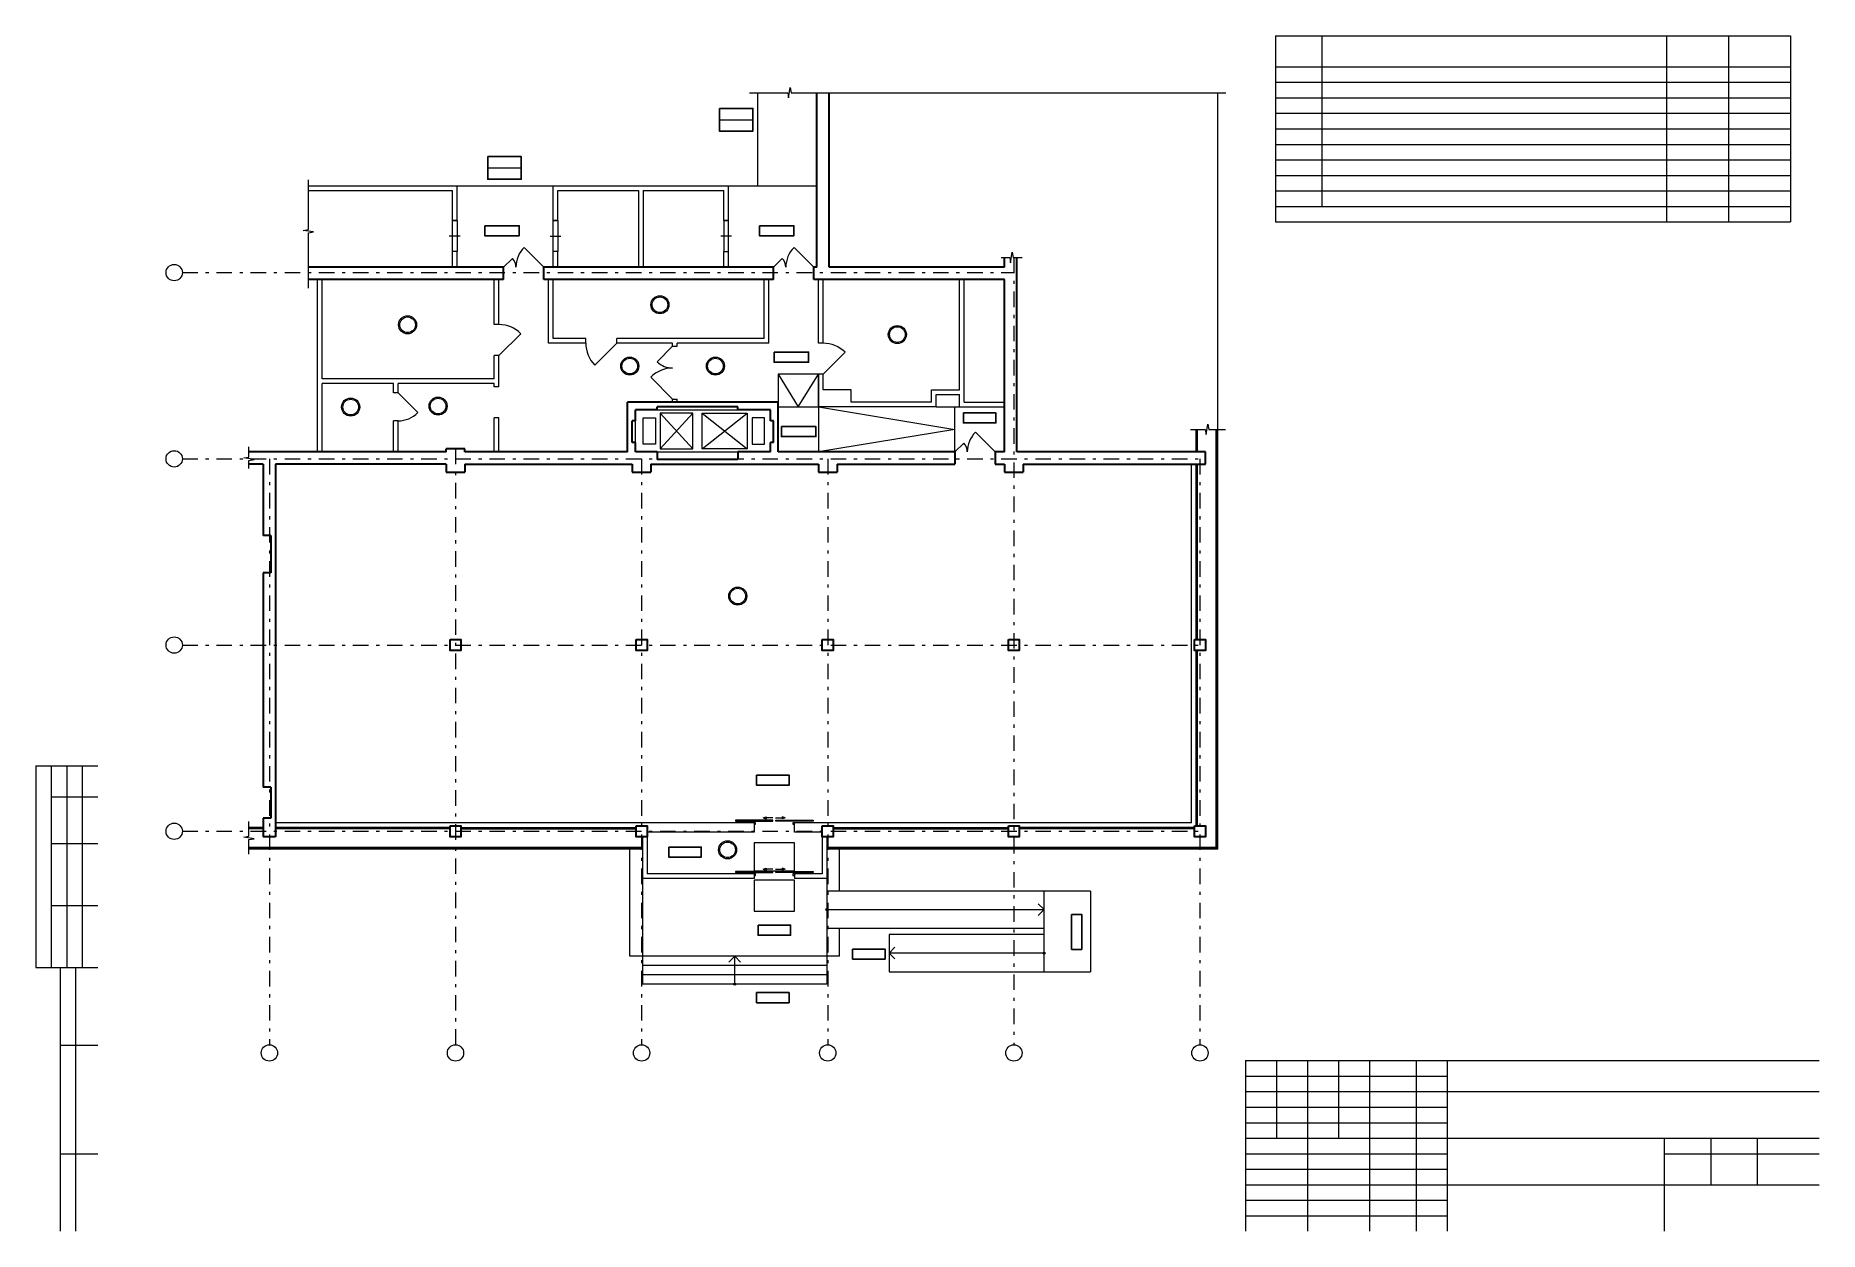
# Model space of a CAD drawing. Header units: metres. Extents: x 0 to 57.5, y 0.5 to 39.
import ezdxf

# ---------------------------------------------------------------- set-up
doc = ezdxf.new("R2010")
doc.units = ezdxf.units.M
doc.header["$MEASUREMENT"] = 0
for name, pattern in [('( Dashdot )', [1.001, 0.5, -0.25, 0.001, -0.25]), ('DGN Style 2', [68.77341, 41.264046, -27.509364]), ('DGN Style 3', [96.282774, 68.77341, -27.509364])]:
    doc.linetypes.add(name, pattern=pattern)

# ---------------------------------------------------------------- blocks, each defined once
blk = doc.blocks.new('*U2')
at = {"color": 7, "linetype": 'Continuous', "lineweight": 13}
for p, q in [((0.65, -0.318), (0.013, 0.318)), ((-0.65, -0.318), (-0.367, -0.036))]:
    blk.add_line(p, q, dxfattribs=at)
at = {"color": 7, "linetype": 'Continuous', "lineweight": 0}
for centre, radius, start, end in [((0.65, -0.318), 0.9, 135, 180), ((-0.65, -0.318), 0.4, 360, 45)]:
    blk.add_arc(centre, radius, start, end, dxfattribs=at)
blk = doc.blocks.new('*U3')
at = {"color": 7, "linetype": 'Continuous', "lineweight": 13}
for p, q in [((-0.157, 0), (-0.061, 0.03)), ((-0.157, 0), (-0.061, -0.03)), ((-0.061, 0.03), (-0.061, -0.03)), ((0.157, 0), (-0.061, 0))]:
    blk.add_line(p, q, dxfattribs=at)
blk = doc.blocks.new('*U4')
at = {"color": 7, "linetype": 'Continuous', "lineweight": 13}
for p, q in [((-0.157, 0), (-0.061, 0.03)), ((-0.157, 0), (-0.061, -0.03)), ((-0.061, 0.03), (-0.061, -0.03)), ((0.157, 0), (-0.061, 0))]:
    blk.add_line(p, q, dxfattribs=at)

msp = doc.modelspace()

# ---------------------------------------------------------------- linework, layer by layer
at = {"color": 7, "linetype": 'Continuous', "lineweight": 13}
for p, q in [((39.965, 39.021), (56.572, 39.021)), ((39.965, 39.021), (39.965, 33.021)), ((41.465, 39.021), (41.465, 33.521)), ((52.572, 39.021), (52.572, 33.021)), ((54.572, 39.021), (54.572, 33.021)), ((56.572, 39.021), (56.572, 33.021)), ((39.965, 38.021), (56.572, 38.021)), ((23.284, 34.188), (23.284, 37.185)), ((22.042, 36.312), (23.124, 36.312)), ((14.574, 34.761), (15.656, 34.761)), ((8.791, 34.188), (13.584, 34.188)), ((8.791, 34.038), (13.434, 34.038)), ((13.434, 33.063), (13.434, 34.038)), ((13.584, 33.063), (13.584, 34.188)), ((16.684, 34.188), (23.284, 34.188)), ((16.684, 33.063), (16.684, 34.188)), ((16.834, 34.038), (19.434, 34.038)), ((16.834, 33.063), (16.834, 34.038)), ((19.434, 34.038), (19.434, 31.563)), ((19.584, 34.038), (19.584, 31.563)), ((19.584, 34.038), (22.184, 34.038)), ((22.184, 33.063), (22.184, 34.038)), ((22.334, 33.063), (22.334, 34.188)), ((39.965, 33.521), (56.572, 33.521)), ((13.584, 33.063), (13.434, 33.063)), ((16.834, 33.063), (16.684, 33.063)), ((22.184, 33.063), (22.334, 33.063)), ((39.965, 33.021), (56.572, 33.021)), ((13.584, 32.063), (13.434, 32.063)), ((13.434, 31.563), (13.434, 32.063)), ((13.584, 31.563), (13.584, 32.063)), ((16.684, 31.563), (16.684, 32.063)), ((16.834, 32.063), (16.684, 32.063)), ((16.834, 31.563), (16.834, 32.063)), ((22.184, 31.563), (22.184, 32.063)), ((22.184, 32.063), (22.334, 32.063)), ((22.334, 31.563), (22.334, 32.063)), ((9.084, 25.613), (9.084, 31.163)), ((9.234, 27.963), (9.234, 31.163)), ((14.784, 29.713), (14.784, 31.163)), ((14.934, 29.713), (14.934, 31.163)), ((16.534, 29.113), (16.534, 31.163)), ((16.684, 29.263), (16.684, 31.163)), ((23.484, 29.263), (23.484, 31.163)), ((23.634, 29.113), (23.634, 31.163)), ((25.234, 29.113), (25.234, 31.163)), ((25.384, 29.113), (25.384, 31.163)), ((29.784, 27.613), (29.784, 31.163)), ((29.934, 27.213), (29.934, 31.163)), ((14.934, 29.713), (14.784, 29.713)), ((14.934, 28.713), (15.641, 29.42)), ((17.734, 29.113), (16.534, 29.113)), ((17.734, 29.263), (16.684, 29.263)), ((17.734, 29.113), (17.734, 29.263)), ((18.734, 29.113), (18.026, 28.406)), ((18.734, 29.113), (18.734, 29.263)), ((23.484, 29.263), (18.734, 29.263)), ((20.534, 29.113), (18.734, 29.113)), ((20.534, 29.013), (20.039, 28.518)), ((20.534, 29.013), (20.534, 29.113)), ((20.534, 29.013), (20.684, 29.013)), ((23.634, 29.113), (20.684, 29.113)), ((20.684, 29.013), (20.684, 29.113)), ((25.384, 29.113), (25.234, 29.113)), ((25.384, 28.113), (26.091, 28.82)), ((14.784, 27.963), (14.784, 28.713)), ((14.934, 28.713), (14.784, 28.713)), ((14.934, 27.713), (14.934, 28.713)), ((14.784, 27.963), (9.234, 27.963)), ((9.234, 25.613), (9.234, 27.813)), ((11.534, 27.813), (9.234, 27.813)), ((11.534, 27.513), (11.534, 27.813)), ((14.784, 27.813), (11.684, 27.813)), ((11.684, 27.513), (11.684, 27.813)), ((14.784, 27.713), (14.784, 27.813)), ((14.934, 27.713), (14.784, 27.713)), ((20.534, 27.313), (19.826, 28.02)), ((25.234, 27.063), (25.234, 28.113)), ((25.384, 28.113), (25.234, 28.113)), ((25.384, 27.613), (25.384, 28.113)), ((26.284, 27.613), (25.384, 27.613)), ((26.284, 27.213), (26.284, 27.613)), ((28.884, 27.213), (28.884, 27.613)), ((28.884, 27.613), (29.784, 27.613)), ((11.684, 27.513), (11.534, 27.513)), ((11.684, 27.513), (12.32, 26.877)), ((20.534, 27.213), (20.534, 27.313)), ((20.534, 27.313), (20.684, 27.313)), ((20.684, 27.213), (20.684, 27.313)), ((29.034, 27.063), (25.234, 27.063)), ((28.884, 27.213), (26.284, 27.213)), ((29.034, 27.063), (29.034, 27.463)), ((29.034, 27.463), (29.784, 27.463)), ((29.784, 27.063), (29.784, 27.463)), ((29.784, 27.063), (31.234, 27.063)), ((29.934, 27.213), (31.234, 27.213)), ((11.534, 25.613), (11.534, 26.613)), ((11.684, 26.613), (11.534, 26.613)), ((11.684, 25.613), (11.684, 26.613)), ((14.784, 25.613), (14.784, 26.713)), ((14.934, 26.713), (14.784, 26.713)), ((14.934, 25.613), (14.934, 26.713)), ((29.634, 25.613), (29.916, 25.896)), ((30.934, 25.613), (30.297, 26.25)), ((37.409, 25.613), (37.409, 26.338)), ((37.434, 25.613), (37.434, 26.338)), ((37.459, 25.613), (37.459, 26.338)), ((38.059, 12.863), (38.059, 26.338)), ((38.084, 12.838), (38.084, 26.338)), ((38.109, 12.813), (38.109, 26.338)), ((21.284, 25.363), (21.384, 25.363)), ((37.259, 13.663), (37.259, 25.213)), ((37.409, 19.563), (37.409, 25.213)), ((37.434, 19.563), (37.434, 25.213)), ((37.459, 19.563), (37.459, 25.213)), ((37.409, 13.563), (37.409, 19.213)), ((37.434, 13.563), (37.434, 19.213)), ((37.459, 13.563), (37.459, 19.213)), ((0, 15.5), (2, 15.5)), ((0, 15.5), (0, 9)), ((0.5, 15.5), (0.5, 9)), ((1, 15.5), (1, 9)), ((1.5, 15.5), (1.5, 9)), ((0.5, 14.5), (2, 14.5)), ((7.334, 13.513), (6.876, 13.513)), ((7.334, 13.488), (6.876, 13.488)), ((7.334, 13.463), (6.876, 13.463)), ((23.209, 13.663), (7.734, 13.663)), ((13.359, 13.513), (7.734, 13.513)), ((13.359, 13.488), (7.734, 13.488)), ((13.359, 13.463), (7.734, 13.463)), ((13.709, 13.513), (19.359, 13.513)), ((13.709, 13.488), (19.359, 13.488)), ((13.709, 13.463), (19.359, 13.463)), ((23.159, 13.363), (19.709, 13.363)), ((23.159, 13.663), (23.159, 13.363)), ((24.459, 13.363), (24.459, 13.663)), ((25.359, 13.363), (24.459, 13.363)), ((25.709, 13.513), (31.359, 13.513)), ((25.709, 13.488), (31.359, 13.488)), ((25.709, 13.463), (31.359, 13.463)), ((37.359, 13.513), (31.709, 13.513)), ((37.359, 13.488), (31.709, 13.488)), ((37.359, 13.463), (31.709, 13.463)), ((0.5, 13), (2, 13)), ((19.559, 12.863), (6.876, 12.863)), ((19.559, 12.838), (6.876, 12.838)), ((19.559, 12.813), (6.876, 12.813)), ((19.559, 13.213), (19.559, 8.463)), ((19.709, 13.213), (19.709, 12.013)), ((25.359, 13.213), (25.359, 12.013)), ((25.509, 13.213), (25.509, 8.463)), ((38.059, 12.863), (25.509, 12.863)), ((38.084, 12.838), (25.509, 12.838)), ((38.109, 12.813), (25.509, 12.813)), ((23.159, 11.863), (19.559, 11.863)), ((23.209, 12.013), (19.709, 12.013)), ((23.159, 12.013), (23.159, 11.863)), ((24.459, 12.013), (24.459, 11.863)), ((25.509, 11.863), (24.459, 11.863)), ((0.5, 11), (2, 11)), ((0, 9), (2, 9)), ((1.3, 0.5), (1.3, 9)), ((25.509, 8.463), (19.559, 8.463)), ((0.8, 6.5), (2, 6.5)), ((39, 6), (57.5, 6)), ((39, 6), (39, 0.5)), ((40, 6), (40, 3.5)), ((41, 6), (41, 0.5)), ((42, 6), (42, 3.5)), ((43, 6), (43, 0.5)), ((44.5, 6), (44.5, 0.5)), ((45.5, 6), (45.5, 0.5)), ((45.5, 5), (57.5, 5)), ((39, 4), (45.5, 4)), ((39, 3.5), (57.5, 3.5)), ((0.8, 3), (2, 3)), ((52.5, 3), (57.5, 3)), ((45.5, 2), (57.5, 2))]:
    msp.add_line(p, q, dxfattribs=at)
at = {"color": 7, "linetype": 'Continuous', "lineweight": 0}
for p, q in [((39.965, 37.521), (56.572, 37.521)), ((39.965, 37.021), (56.572, 37.021)), ((39.965, 36.521), (56.572, 36.521)), ((39.965, 36.021), (56.572, 36.021)), ((39.965, 35.521), (56.572, 35.521)), ((39.965, 35.021), (56.572, 35.021)), ((39.965, 34.521), (56.572, 34.521)), ((13.584, 34.188), (16.684, 34.188)), ((23.284, 34.188), (25.184, 34.188)), ((39.965, 34.021), (56.572, 34.021)), ((39.965, 33.521), (56.572, 33.521)), ((39.965, 33.021), (56.572, 33.021)), ((13.684, 32.563), (13.334, 32.563)), ((16.584, 32.563), (16.934, 32.563)), ((22.434, 32.563), (22.084, 32.563)), ((25.234, 28.113), (25.234, 25.613)), ((29.034, 27.063), (29.784, 27.063)), ((29.634, 25.613), (29.634, 27.063)), ((29.934, 27.063), (31.234, 27.063)), ((19.334, 25.913), (19.334, 26.613)), ((20.034, 26.963), (22.634, 26.963)), ((20.034, 25.613), (22.634, 25.613)), ((32.321, 11.05), (32.509, 10.863)), ((25.509, 10.863), (32.509, 10.863)), ((32.321, 10.676), (32.509, 10.863)), ((22.346, 9.176), (22.534, 9.363)), ((22.534, 8.463), (22.534, 9.363)), ((22.721, 9.176), (22.534, 9.363)), ((27.696, 9.65), (27.509, 9.463)), ((32.509, 9.463), (27.509, 9.463)), ((27.696, 9.276), (27.509, 9.463)), ((25.509, 9.063), (19.559, 9.063)), ((25.509, 8.763), (19.559, 8.763)), ((39, 5.5), (45.5, 5.5)), ((39, 5), (45.5, 5)), ((39, 4.5), (45.5, 4.5)), ((39, 3), (45.5, 3)), ((39, 2.5), (45.5, 2.5)), ((39, 2), (45.5, 2)), ((39, 1.5), (45.5, 1.5)), ((39, 1), (45.5, 1))]:
    msp.add_line(p, q, dxfattribs=at)
at = {"color": 7, "linetype": 'Continuous', "lineweight": 30}
for p, q in [((25.184, 31.563), (25.184, 37.185)), ((25.584, 31.563), (25.584, 37.185)), ((31.234, 31.563), (31.234, 31.875)), ((31.634, 25.613), (31.634, 31.875)), ((15.084, 31.563), (8.791, 31.563)), ((15.084, 31.163), (8.791, 31.163)), ((15.084, 31.163), (15.084, 31.563)), ((16.384, 31.163), (16.384, 31.563)), ((23.784, 31.563), (16.384, 31.563)), ((23.784, 31.163), (16.384, 31.163)), ((23.784, 31.163), (23.784, 31.563)), ((25.084, 31.163), (25.084, 31.563)), ((25.184, 31.563), (25.084, 31.563)), ((31.234, 31.163), (25.084, 31.163)), ((31.234, 31.563), (25.584, 31.563)), ((31.234, 25.613), (31.234, 31.163)), ((23.934, 27.213), (19.084, 27.213)), ((19.084, 25.613), (19.084, 27.213)), ((20.034, 26.963), (20.034, 27.063)), ((22.634, 27.063), (20.034, 27.063)), ((22.634, 26.963), (22.634, 27.063)), ((23.934, 25.613), (23.934, 27.213)), ((19.334, 26.613), (19.234, 26.613)), ((19.234, 25.913), (19.234, 26.613)), ((20.034, 26.963), (19.334, 26.963)), ((19.334, 26.613), (19.334, 26.963)), ((23.684, 26.963), (22.634, 26.963)), ((23.684, 26.613), (23.684, 26.963)), ((23.784, 26.613), (23.684, 26.613)), ((23.784, 25.913), (23.784, 26.613)), ((19.334, 25.913), (19.234, 25.913)), ((19.334, 25.613), (19.334, 25.913)), ((23.684, 25.613), (23.684, 25.913)), ((23.784, 25.913), (23.684, 25.913)), ((13.234, 25.613), (6.876, 25.613)), ((13.834, 25.713), (13.234, 25.713)), ((13.234, 25.613), (13.234, 25.713)), ((13.834, 25.613), (13.834, 25.713)), ((19.084, 25.613), (13.834, 25.613)), ((20.034, 25.613), (19.334, 25.613)), ((20.034, 25.613), (20.034, 25.363)), ((22.634, 25.363), (20.034, 25.363)), ((22.634, 25.613), (22.634, 25.363)), ((23.684, 25.613), (22.634, 25.613)), ((29.634, 25.613), (23.934, 25.613)), ((29.634, 25.613), (29.634, 25.213)), ((30.934, 25.613), (30.934, 25.213)), ((31.234, 25.613), (30.934, 25.613)), ((37.709, 25.613), (31.634, 25.613)), ((37.709, 25.213), (37.709, 25.613)), ((7.334, 25.213), (6.876, 25.213)), ((7.334, 25.213), (7.334, 22.913)), ((13.234, 25.213), (7.734, 25.213)), ((13.234, 25.213), (13.234, 24.963)), ((13.234, 24.963), (13.834, 24.963)), ((13.834, 25.213), (19.234, 25.213)), ((13.834, 25.213), (13.834, 24.963)), ((19.234, 25.213), (19.234, 24.963)), ((19.234, 24.963), (19.834, 24.963)), ((19.834, 25.213), (19.834, 24.963)), ((19.834, 25.213), (25.234, 25.213)), ((25.234, 25.213), (25.234, 24.963)), ((25.234, 24.963), (25.834, 24.963)), ((25.834, 25.213), (25.834, 24.963)), ((25.834, 25.213), (29.634, 25.213)), ((30.934, 25.213), (31.234, 25.213)), ((31.234, 25.213), (31.234, 24.963)), ((31.234, 24.963), (31.834, 24.963)), ((31.834, 25.213), (31.834, 24.963)), ((31.834, 25.213), (37.709, 25.213)), ((7.584, 22.913), (7.334, 22.913)), ((7.584, 21.713), (7.334, 21.713)), ((7.334, 21.713), (7.334, 14.813)), ((7.584, 14.813), (7.334, 14.813)), ((7.584, 13.813), (7.334, 13.813)), ((7.334, 13.813), (7.334, 13.213)), ((7.734, 13.213), (7.334, 13.213))]:
    msp.add_line(p, q, dxfattribs=at)
at = {"color": 7, "linetype": 'DGN Style 3', "lineweight": 0}
msp.add_line((38.109, 26.338), (38.109, 37.185), dxfattribs=at)
at = {"color": 1, "linetype": '( Dashdot )', "lineweight": 0}
for p, q in [((31.534, 31.875), (31.534, 6.511)), ((4.729, 31.388), (31.534, 31.388)), ((4.729, 25.388), (37.534, 25.388)), ((7.534, 25.388), (7.534, 6.511)), ((13.534, 25.713), (13.534, 6.511)), ((19.534, 25.388), (19.534, 6.511)), ((25.534, 25.388), (25.534, 6.511)), ((37.534, 25.388), (37.534, 6.511)), ((4.729, 19.388), (37.534, 19.388)), ((4.729, 13.388), (37.534, 13.388))]:
    msp.add_line(p, q, dxfattribs=at)
at = {"color": 7, "linetype": 'DGN Style 2', "lineweight": 0}
for p, q in [((20.134, 25.713), (21.184, 26.863)), ((20.134, 26.863), (21.184, 25.713)), ((21.484, 26.863), (22.934, 25.713)), ((21.484, 25.713), (22.934, 26.863))]:
    msp.add_line(p, q, dxfattribs=at)
at = {"lineweight": 30}
for p, q in [((7.734, 25.213), (7.734, 13.213)), ((7.584, 22.913), (7.584, 21.713)), ((7.584, 14.813), (7.584, 13.813))]:
    msp.add_line(p, q, dxfattribs=at)
at = {"color": 7, "linetype": 'Continuous', "lineweight": 0, "flags": 128}
for points in [[(23.014, 37.185), (24.243, 37.185), (24.274, 37.018), (24.326, 37.353), (24.357, 37.185), (38.365, 37.185)], [(8.791, 30.884), (8.791, 32.667), (8.959, 32.697), (8.623, 32.75), (8.791, 32.78), (8.791, 34.382)], [(31.123, 31.875), (31.401, 31.875), (31.431, 31.707), (31.484, 32.043), (31.514, 31.875), (31.8, 31.875)], [(25.234, 28.113), (23.934, 28.113), (23.934, 27.063), (23.934, 27.063), (25.234, 27.063)], [(23.934, 28.113), (24.584, 27.063), (25.234, 28.113)], [(25.234, 27.063), (29.634, 26.338), (25.234, 25.613)], [(37.23, 26.338), (37.705, 26.338), (37.735, 26.17), (37.788, 26.505), (37.818, 26.338), (38.356, 26.338)], [(6.876, 25.074), (6.876, 25.334), (7.044, 25.364), (6.709, 25.417), (6.876, 25.447), (6.876, 25.773)], [(6.876, 12.652), (6.876, 13.12), (7.044, 13.15), (6.709, 13.203), (6.876, 13.233), (6.876, 13.7)]]:
    msp.add_lwpolyline(points, dxfattribs=at)
for points in [[(22.042, 36.677), (23.124, 36.677), (23.124, 35.947), (22.042, 35.947)], [(14.574, 35.126), (15.656, 35.126), (15.656, 34.397), (14.574, 34.397)], [(14.479, 32.898), (15.591, 32.898), (15.591, 32.574), (14.479, 32.574)], [(23.334, 32.898), (24.446, 32.898), (24.446, 32.574), (23.334, 32.574)], [(23.806, 28.825), (24.918, 28.825), (24.918, 28.5), (23.806, 28.5)], [(29.907, 26.87), (30.954, 26.87), (30.954, 26.545), (29.907, 26.545)], [(24.041, 26.428), (25.153, 26.428), (25.153, 26.103), (24.041, 26.103)], [(23.238, 15.197), (24.286, 15.197), (24.286, 14.872), (23.238, 14.872)], [(20.408, 12.881), (21.456, 12.881), (21.456, 12.556), (20.408, 12.556)], [(23.287, 10.365), (24.335, 10.365), (24.335, 10.041), (23.287, 10.041)], [(33.395, 10.71), (33.72, 10.71), (33.72, 9.582), (33.395, 9.582)], [(26.336, 9.594), (27.384, 9.594), (27.384, 9.27), (26.336, 9.27)], [(23.238, 8.189), (24.286, 8.189), (24.286, 7.864), (23.238, 7.864)]]:
    msp.add_lwpolyline(points, close=True)
for points in [[(13.434, 33.063), (13.584, 33.063), (13.584, 32.063), (13.434, 32.063), (13.434, 33.063)], [(16.684, 33.063), (16.834, 33.063), (16.834, 32.063), (16.684, 32.063), (16.684, 33.063)], [(22.334, 33.063), (22.184, 33.063), (22.184, 32.063), (22.334, 32.063), (22.334, 33.063)], [(23.159, 12.113), (24.459, 12.113), (24.459, 13.013), (23.159, 13.013), (23.159, 12.113)], [(23.159, 10.813), (24.459, 10.813), (24.459, 11.813), (23.159, 11.813), (23.159, 10.813)]]:
    msp.add_lwpolyline(points, close=True, dxfattribs=at)
at = {"color": 7, "linetype": 'DGN Style 2', "lineweight": 0, "flags": 128}
for points in [[(19.984, 26.713), (19.984, 25.863), (19.584, 25.863), (19.584, 26.713), (19.984, 26.713)], [(21.184, 26.863), (20.134, 26.863), (20.134, 25.713), (21.184, 25.713), (21.184, 26.863)], [(21.484, 26.863), (22.934, 26.863), (22.934, 25.713), (21.484, 25.713), (21.484, 26.863)], [(23.099, 26.713), (23.099, 25.863), (23.499, 25.863), (23.499, 26.713), (23.099, 26.713)]]:
    msp.add_lwpolyline(points, close=True, dxfattribs=at)
at = {"lineweight": 30, "flags": 128}
for points in [[(13.359, 19.563), (13.709, 19.563), (13.709, 19.213), (13.359, 19.213), (13.359, 19.563)], [(19.359, 19.563), (19.709, 19.563), (19.709, 19.213), (19.359, 19.213), (19.359, 19.563)], [(25.359, 19.563), (25.709, 19.563), (25.709, 19.213), (25.359, 19.213), (25.359, 19.563)], [(31.359, 19.563), (31.709, 19.563), (31.709, 19.213), (31.359, 19.213), (31.359, 19.563)], [(37.359, 19.563), (37.709, 19.563), (37.709, 19.213), (37.359, 19.213), (37.359, 19.563)], [(13.359, 13.563), (13.709, 13.563), (13.709, 13.213), (13.359, 13.213), (13.359, 13.563)], [(19.359, 13.563), (19.709, 13.563), (19.709, 13.213), (19.359, 13.213), (19.359, 13.563)], [(25.359, 13.563), (25.709, 13.563), (25.709, 13.213), (25.359, 13.213), (25.359, 13.563)], [(31.359, 13.563), (31.709, 13.563), (31.709, 13.213), (31.359, 13.213), (31.359, 13.563)], [(37.359, 13.563), (37.709, 13.563), (37.709, 13.213), (37.359, 13.213), (37.359, 13.563)]]:
    msp.add_lwpolyline(points, close=True, dxfattribs=at)
at = {"color": 7, "linetype": 'DGN Style 3', "lineweight": 0, "flags": 128}
for points in [[(22.559, 13.713), (23.159, 13.713), (23.159, 13.743), (22.559, 13.743), (22.559, 13.713)], [(25.059, 13.713), (24.459, 13.713), (24.459, 13.743), (25.059, 13.743), (25.059, 13.713)], [(22.559, 12.063), (23.159, 12.063), (23.159, 12.093), (22.559, 12.093), (22.559, 12.063)], [(25.059, 12.063), (24.459, 12.063), (24.459, 12.093), (25.059, 12.093), (25.059, 12.063)]]:
    msp.add_lwpolyline(points, close=True, dxfattribs=at)
at = {"color": 7, "linetype": 'Continuous', "lineweight": 13, "flags": 128}
for points in [[(23.159, 13.713), (23.759, 13.713), (23.759, 13.743), (23.159, 13.743), (23.159, 13.713)], [(24.459, 13.713), (23.859, 13.713), (23.859, 13.743), (24.459, 13.743), (24.459, 13.713)], [(23.159, 12.063), (23.759, 12.063), (23.759, 12.093), (23.159, 12.093), (23.159, 12.063)], [(24.459, 12.063), (23.859, 12.063), (23.859, 12.093), (24.459, 12.093), (24.459, 12.063)]]:
    msp.add_lwpolyline(points, close=True, dxfattribs=at)
for points in [[(23.159, 13.613), (23.209, 13.613), (23.209, 13.663), (23.209, 13.663)], [(37.259, 13.663), (24.409, 13.663), (24.409, 13.613), (24.459, 13.613)], [(25.909, 9.363), (19.159, 9.363), (19.159, 12.813)], [(25.909, 11.463), (25.909, 12.813)], [(23.159, 11.963), (23.209, 11.963), (23.209, 12.013), (23.209, 12.013)], [(25.359, 12.013), (24.409, 12.013), (24.409, 11.963), (24.459, 11.963)], [(34.009, 11.463), (25.509, 11.463), (25.509, 11.463)], [(32.509, 8.863), (32.509, 11.463), (32.509, 11.463)], [(34.009, 11.463), (34.009, 8.863)], [(25.509, 10.263), (32.509, 10.263)], [(25.909, 9.363), (25.909, 10.263)], [(32.509, 10.063), (27.509, 10.063), (27.509, 8.863), (34.009, 8.863)], [(0.8, 0.5), (0.8, 0.5), (0.8, 9)], [(52.5, 3.5), (52.5, 0.5)], [(54, 3.5), (54, 2)], [(55.5, 3.5), (55.5, 2)]]:
    msp.add_lwpolyline(points, dxfattribs=at)
at = {"color": 7, "linetype": 'Continuous', "lineweight": 13}
for centre, radius in [((4.465, 31.388), 0.263), ((20.125, 30.353), 0.291), ((20.125, 30.353), 0.252), ((11.988, 29.706), 0.291), ((11.988, 29.706), 0.252), ((27.778, 29.393), 0.291), ((27.778, 29.393), 0.252), ((19.152, 28.376), 0.291), ((19.152, 28.376), 0.252), ((21.913, 28.376), 0.291), ((21.913, 28.376), 0.252), ((10.155, 27.057), 0.291), ((10.155, 27.057), 0.252), ((12.972, 27.088), 0.291), ((12.972, 27.088), 0.252), ((4.465, 25.388), 0.263), ((22.633, 20.967), 0.291), ((22.633, 20.967), 0.252), ((4.465, 19.388), 0.263), ((4.465, 13.388), 0.263), ((22.305, 12.791), 0.291), ((22.305, 12.791), 0.252), ((7.534, 6.248), 0.263), ((13.534, 6.248), 0.263), ((19.534, 6.248), 0.263), ((25.534, 6.248), 0.263), ((31.534, 6.248), 0.263), ((37.534, 6.248), 0.263)]:
    msp.add_circle(centre, radius, dxfattribs=at)
at = {"color": 7, "linetype": 'Continuous', "lineweight": 0}
for centre in [(25.509, 10.863), (32.509, 9.463), (22.534, 8.463)]:
    msp.add_circle(centre, 0.0323, dxfattribs=at)
for centre, radius, start, end in [((14.934, 28.713), 1, 45, 90), ((18.734, 29.113), 1, 180, 225), ((25.384, 28.113), 1, 45, 90), ((20.534, 27.313), 1, 90, 135), ((20.534, 29.013), 0.7, 225, 270), ((11.684, 27.513), 0.9, 270, 315), ((29.634, 25.613), 0.4, 0, 45), ((30.934, 25.613), 0.9, 135, 180)]:
    msp.add_arc(centre, radius, start, end, dxfattribs=at)

# ---------------------------------------------------------------- block references
at = {"color": 7, "linetype": 'Continuous', "lineweight": 13}
for name, p in [('*U2', (15.734, 31.882)), ('*U2', (24.434, 31.882)), ('*U4', (23.611, 13.819)), ('*U4', (23.611, 12.169))]:
    msp.add_blockref(name, p, dxfattribs=at)
at = {"color": 7, "linetype": 'Continuous', "lineweight": 13, "extrusion": (0, 0, -1)}
for p in [(-24.006, 13.819), (-24.006, 12.169)]:
    msp.add_blockref('*U3', p, dxfattribs=at)

doc.saveas('drawing.dxf')
